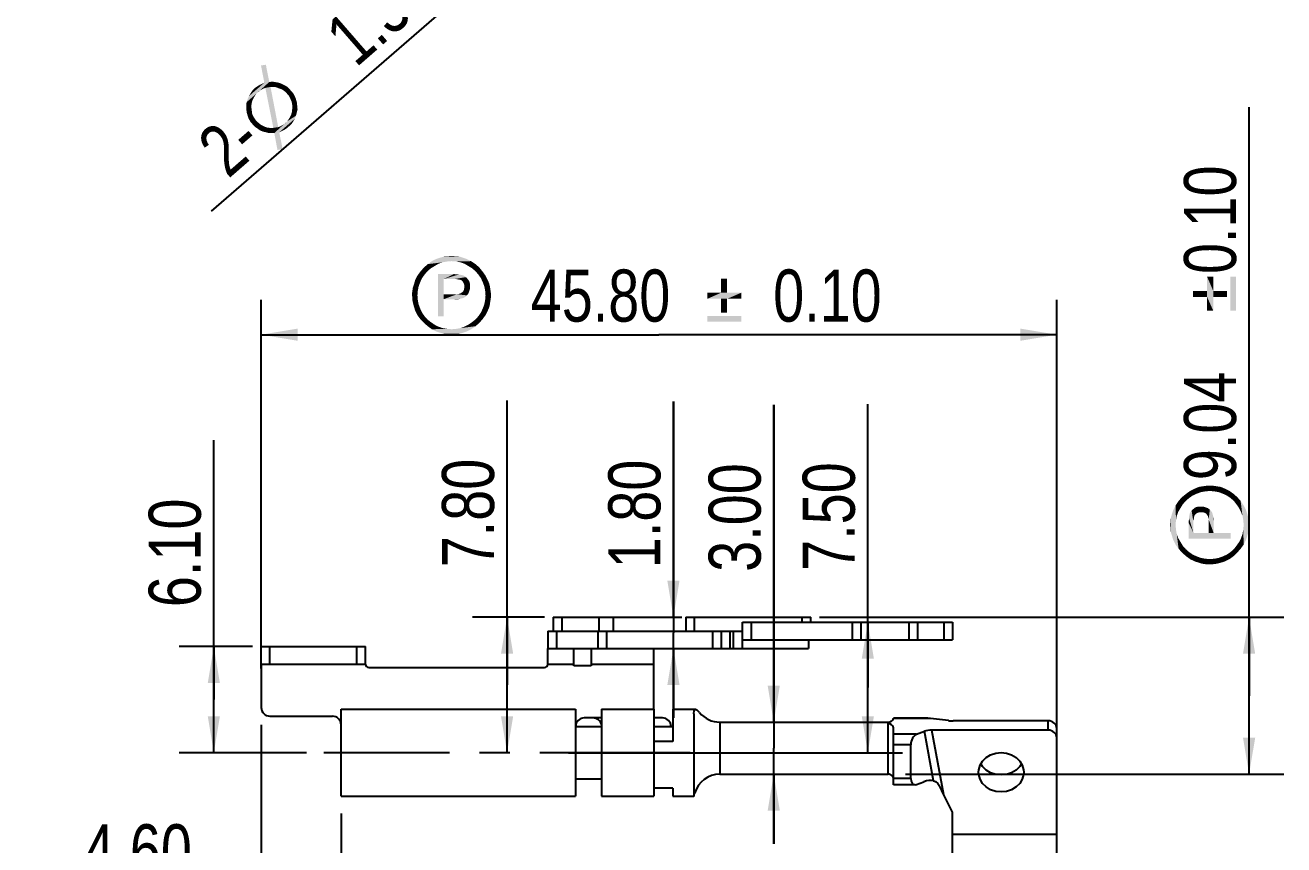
# Model space of a CAD drawing. Header units: millimetres. Extents: x 0 to 420, y 0 to 297.
# Drawn here: x 167.9 to 240.4, y 154.7 to 201.9 of the extents above; entities that cross this region are included whole.
import ezdxf
from ezdxf.enums import TextEntityAlignment as Align

# ---------------------------------------------------------------- set-up
doc = ezdxf.new("R2010")
doc.units = ezdxf.units.MM
doc.header["$LTSCALE"] = 23.1
doc.linetypes.add('CENTER', pattern=[0.6, 0.375, -0.075, 0.075, -0.075])
doc.layers.get('0').update_dxf_attribs({"linetype": 'CONTINUOUS'})
doc.layers.add('02___PRT_ALL_AXES', color=7, linetype='CONTINUOUS')
doc.layers.add('ASSEM_MEM', color=7, linetype='CONTINUOUS')
doc.styles.get("Standard").update_dxf_attribs({"font": 'txt', "width": 0.8})
doc.dimstyles.new('DIMSTYLE_2', dxfattribs={"dimtxt": 3, "dimasz": 2.1, "dimexe": 2, "dimexo": 1, "dimgap": 0.75, "dimtad": 1, "dimzin": 0, "dimdsep": 46, "dimtxsty": 'STANDARD', "dimblk": '_FILLED', "dimblk1": '_FILLED', "dimblk2": '_FILLED', "dimcen": 0.09, "dimazin": 0, "dimtol": 1, "dimtp": 0.1, "dimtm": 0.1, "dimtfac": 1, "dimtofl": 0, "dimtmove": 0, "dimatfit": 3, "dimldrblk": '_FILLED', "dimfxl": 1, "dimtolj": 1, "dimtzin": 0, "dimarcsym": 0})
doc.dimstyles.new('DIMSTYLE_3', dxfattribs={"dimtxt": 3, "dimasz": 2.1, "dimexe": 2, "dimexo": 1, "dimgap": 0.75, "dimtad": 1, "dimzin": 0, "dimdsep": 46, "dimtxsty": 'STANDARD', "dimblk": '_FILLED', "dimblk1": '_FILLED', "dimblk2": '_FILLED', "dimcen": 0.09, "dimazin": 0, "dimtp": 0.01, "dimtm": 0.01, "dimtfac": 1, "dimtofl": 0, "dimtmove": 0, "dimatfit": 3, "dimldrblk": '_FILLED', "dimfxl": 1, "dimtolj": 1, "dimtzin": 0, "dimarcsym": 0})
doc.dimstyles.new('DIMSTYLE_4', dxfattribs={"dimtxt": 3, "dimasz": 2.1, "dimexe": 2, "dimexo": 1, "dimtad": 1, "dimzin": 0, "dimdsep": 46, "dimtxsty": 'STANDARD', "dimblk": '_FILLED', "dimblk1": '_FILLED', "dimblk2": '_FILLED', "dimcen": 0.09, "dimazin": 0, "dimtol": 1, "dimtp": 0.05, "dimtm": 0.05, "dimtfac": 1, "dimtmove": 0, "dimatfit": 2, "dimldrblk": '_FILLED', "dimfxl": 1, "dimtolj": 1, "dimtzin": 0, "dimarcsym": 0})

# ---------------------------------------------------------------- blocks, each defined once
blk = doc.blocks.new('_FILLED')
at = {"color": 0, "linetype": 'BYBLOCK'}
blk.add_solid([(0, 0), (-1, 0.167), (-1, -0.167)], dxfattribs=at)
blk = doc.blocks.new('*D7')
at = {"color": 7, "linetype": 'CONTINUOUS'}
for p, q in [((205.211, 167.83), (205.211, 180.244)), ((205.211, 180.244), (205.211, 166.93)), ((205.211, 162.03), (205.211, 166.93)), ((205.211, 166.03), (205.211, 162.03))]:
    blk.add_line(p, q, dxfattribs=at)
at = {"color": 7, "linetype": 'CONTINUOUS', "xscale": 2.1, "yscale": 2.1, "zscale": 2.1}
for p, rotation in [((205.211, 167.83), 270), ((205.211, 166.03), 90)]:
    blk.add_blockref('_FILLED', p, dxfattribs=dict(at, rotation=rotation))
at = {"color": 7, "linetype": 'CONTINUOUS', "insert": (201.461, 170.644), "char_height": 3, "width": 9.6, "attachment_point": 1, "rotation": 90, "line_spacing_factor": 0.9}
blk.add_mtext('1.80', dxfattribs=at)
blk = doc.blocks.new('*D8')
at = {"color": 7, "linetype": 'CONTINUOUS'}
for p, q in [((210.987, 161.789), (210.987, 180.036)), ((210.987, 180.036), (210.987, 160.289)), ((210.987, 154.789), (210.987, 160.289)), ((210.987, 158.789), (210.987, 154.789))]:
    blk.add_line(p, q, dxfattribs=at)
at = {"color": 7, "linetype": 'CONTINUOUS', "xscale": 2.1, "yscale": 2.1, "zscale": 2.1}
for p, rotation in [((210.987, 161.789), 270), ((210.987, 158.789), 90)]:
    blk.add_blockref('_FILLED', p, dxfattribs=dict(at, rotation=rotation))
at = {"color": 7, "linetype": 'CONTINUOUS', "insert": (207.237, 170.436), "char_height": 3, "width": 9.6, "attachment_point": 1, "rotation": 90, "line_spacing_factor": 0.9}
blk.add_mtext('3.00', dxfattribs=at)
blk = doc.blocks.new('*D9')
at = {"color": 7, "linetype": 'CONTINUOUS'}
for p, q in [((238.354, 163.309), (238.354, 197.173)), ((213.629, 167.83), (240.354, 167.83)), ((238.354, 167.83), (238.354, 163.309)), ((238.354, 158.789), (238.354, 163.309)), ((218.579, 158.789), (240.354, 158.789))]:
    blk.add_line(p, q, dxfattribs=at)
at = {"color": 7, "linetype": 'CONTINUOUS', "xscale": 2.1, "yscale": 2.1, "zscale": 2.1}
for p, rotation in [((238.354, 167.83), 90), ((238.354, 158.789), 270)]:
    blk.add_blockref('_FILLED', p, dxfattribs=dict(at, rotation=rotation))
at = {"color": 7, "linetype": 'CONTINUOUS', "width": 0.8}
for s, p in [('0.10', (237.604, 187.573)), ('9.04', (237.604, 175.709))]:
    blk.add_text(s, height=3, rotation=90, dxfattribs=at).set_placement(p)
blk = doc.blocks.new('*D16')
at = {"color": 7, "linetype": 'CONTINUOUS'}
for p, q in [((212.229, 220.415), (215.739, 223.465)), ((212.229, 220.415), (178.597, 191.183)), ((211.739, 219.988), (212.229, 220.415)), ((212.72, 220.841), (212.229, 220.415))]:
    blk.add_line(p, q, dxfattribs=at)
at = {"color": 7, "linetype": 'CONTINUOUS', "xscale": 2.1, "yscale": 2.1, "zscale": 2.1}
for p, rotation in [((212.72, 220.841), 220.9968116107), ((211.739, 219.988), 40.9968116107)]:
    blk.add_blockref('_FILLED', p, dxfattribs=dict(at, rotation=rotation))
at = {"color": 7, "linetype": 'CONTINUOUS', "width": 0.8}
for s, p in [('0.05', (200.599, 211.299)), ('1.30', (191.644, 203.517)), ('2-', (181.728, 194.898))]:
    blk.add_text(s, height=3, rotation=40.99575, dxfattribs=at).set_placement(p, align=Align.RIGHT)
blk = doc.blocks.new('*D23')
at = {"color": 7, "linetype": 'CONTINUOUS'}
for p, q in [((181.479, 164.88), (181.479, 186.082)), ((227.279, 143.954), (227.279, 186.082)), ((181.479, 184.082), (204.379, 184.082)), ((227.279, 184.082), (204.379, 184.082))]:
    blk.add_line(p, q, dxfattribs=at)
at = {"color": 7, "linetype": 'CONTINUOUS', "xscale": 2.1, "yscale": 2.1, "zscale": 2.1, "rotation": 180}
blk.add_blockref('_FILLED', (181.479, 184.082), dxfattribs=at)
at = {"color": 7, "linetype": 'CONTINUOUS', "xscale": 2.1, "yscale": 2.1, "zscale": 2.1}
blk.add_blockref('_FILLED', (227.279, 184.082), dxfattribs=at)
at = {"color": 7, "linetype": 'CONTINUOUS', "width": 0.8}
for s, p in [('45.80', (201.013, 184.832)), ('0.10', (214.077, 184.832))]:
    blk.add_text(s, height=3, dxfattribs=at).set_placement(p, align=Align.CENTER)
blk = doc.blocks.new('*D43')
at = {"color": 7, "linetype": 'CONTINUOUS'}
for p, q in [((181.479, 161.63), (181.479, 150.161)), ((186.079, 156.53), (186.079, 150.161)), ((181.479, 152.161), (167.889, 152.161)), ((167.889, 152.161), (183.779, 152.161)), ((190.079, 152.161), (183.779, 152.161)), ((186.079, 152.161), (190.079, 152.161))]:
    blk.add_line(p, q, dxfattribs=at)
at = {"color": 7, "linetype": 'CONTINUOUS', "xscale": 2.1, "yscale": 2.1, "zscale": 2.1}
blk.add_blockref('_FILLED', (181.479, 152.161), dxfattribs=at)
at = {"color": 7, "linetype": 'CONTINUOUS', "xscale": 2.1, "yscale": 2.1, "zscale": 2.1, "rotation": 180}
blk.add_blockref('_FILLED', (186.079, 152.161), dxfattribs=at)
at = {"color": 7, "linetype": 'CONTINUOUS', "insert": (177.489, 155.911), "char_height": 3, "width": 9.6, "attachment_point": 3, "line_spacing_factor": 0.9}
blk.add_mtext('4.60', dxfattribs=at)
blk = doc.blocks.new('*D45')
at = {"color": 7, "linetype": 'CONTINUOUS'}
for p, q in [((178.75, 163.08), (178.75, 178.006)), ((180.979, 166.13), (176.75, 166.13)), ((178.75, 166.13), (178.75, 163.08)), ((178.75, 160.03), (178.75, 163.08)), ((184.079, 160.03), (176.75, 160.03))]:
    blk.add_line(p, q, dxfattribs=at)
at = {"color": 7, "linetype": 'CONTINUOUS', "xscale": 2.1, "yscale": 2.1, "zscale": 2.1}
for p, rotation in [((178.75, 166.13), 90), ((178.75, 160.03), 270)]:
    blk.add_blockref('_FILLED', p, dxfattribs=dict(at, rotation=rotation))
at = {"color": 7, "linetype": 'CONTINUOUS', "insert": (175, 168.406), "char_height": 3, "width": 9.6, "attachment_point": 1, "rotation": 90, "line_spacing_factor": 0.9}
blk.add_mtext('6.10', dxfattribs=at)
blk = doc.blocks.new('*D46')
at = {"color": 7, "linetype": 'CONTINUOUS'}
for p, q in [((216.404, 163.78), (216.404, 180.093)), ((216.404, 167.53), (216.404, 163.78)), ((216.404, 160.03), (216.404, 163.78)), ((199.161, 160.03), (218.404, 160.03))]:
    blk.add_line(p, q, dxfattribs=at)
at = {"color": 7, "linetype": 'CONTINUOUS', "xscale": 2.1, "yscale": 2.1, "zscale": 2.1}
for p, rotation in [((216.404, 167.53), 90), ((216.404, 160.03), 270)]:
    blk.add_blockref('_FILLED', p, dxfattribs=dict(at, rotation=rotation))
at = {"color": 7, "linetype": 'CONTINUOUS', "insert": (212.654, 170.493), "char_height": 3, "width": 9.6, "attachment_point": 1, "rotation": 90, "line_spacing_factor": 0.9}
blk.add_mtext('7.50', dxfattribs=at)
blk = doc.blocks.new('*D47')
at = {"color": 7, "linetype": 'CONTINUOUS'}
for p, q in [((195.634, 163.93), (195.634, 180.297)), ((197.779, 167.83), (193.634, 167.83)), ((195.634, 167.83), (195.634, 163.93)), ((195.634, 160.03), (195.634, 163.93))]:
    blk.add_line(p, q, dxfattribs=at)
at = {"color": 7, "linetype": 'CONTINUOUS', "xscale": 2.1, "yscale": 2.1, "zscale": 2.1}
for p, rotation in [((195.634, 167.83), 90), ((195.634, 160.03), 270)]:
    blk.add_blockref('_FILLED', p, dxfattribs=dict(at, rotation=rotation))
at = {"color": 7, "linetype": 'CONTINUOUS', "insert": (191.884, 170.697), "char_height": 3, "width": 9.6, "attachment_point": 1, "rotation": 90, "line_spacing_factor": 0.9}
blk.add_mtext('7.80', dxfattribs=at)

msp = doc.modelspace()

# ---------------------------------------------------------------- linework, layer by layer
at = {"color": 7, "linetype": 'CONTINUOUS'}
for points in [[(181.748, 199.615), (181.66, 198.581), (181.465, 199.573)], [(181.66, 198.581), (181.748, 199.615), (181.942, 198.624)], [(181.942, 198.624), (180.634, 197.458), (180.693, 197.625)], [(181.196, 197.946), (180.634, 197.458), (181.942, 198.624)], [(181.942, 198.624), (180.693, 197.625), (181.66, 198.581)], [(181.66, 198.581), (180.693, 197.625), (180.767, 197.806)], [(180.767, 197.806), (181.515, 198.514), (181.66, 198.581)], [(181.312, 198.047), (181.196, 197.946), (181.942, 198.624)], [(181.411, 198.133), (181.312, 198.047), (181.942, 198.624)], [(181.508, 198.188), (181.411, 198.133), (181.942, 198.624)], [(181.605, 198.244), (181.508, 198.188), (181.942, 198.624)], [(181.717, 198.282), (181.605, 198.244), (181.942, 198.624)], [(181.717, 198.282), (181.942, 198.624), (182.13, 198.642)], [(181.717, 198.282), (182.13, 198.642), (182.015, 198.339)], [(182.13, 198.642), (182.299, 198.614), (182.015, 198.339)], [(182.139, 198.331), (182.015, 198.339), (182.299, 198.614)], [(182.139, 198.331), (182.299, 198.614), (182.467, 198.587)], [(182.467, 198.587), (182.279, 198.336), (182.139, 198.331)], [(182.279, 198.336), (182.467, 198.587), (182.634, 198.529)], [(181.196, 197.946), (181.109, 197.813), (180.621, 197.273)], [(181.196, 197.946), (180.621, 197.273), (180.634, 197.458)], [(181.515, 198.514), (180.767, 197.806), (180.873, 197.985)], [(180.873, 197.985), (181.371, 198.446), (181.515, 198.514)], [(181.241, 198.362), (181.371, 198.446), (180.873, 197.985)], [(181.241, 198.362), (180.873, 197.985), (180.976, 198.132)], [(180.976, 198.132), (181.111, 198.278), (181.241, 198.362)], [(182.015, 198.339), (182.177, 195.984), (181.717, 198.282)], [(182.177, 195.984), (182.015, 198.339), (182.459, 196.026)], [(182.634, 198.529), (182.4, 198.297), (182.279, 198.336)], [(182.536, 198.241), (182.4, 198.297), (182.634, 198.529)], [(182.536, 198.241), (182.634, 198.529), (182.784, 198.456)], [(182.784, 198.456), (182.658, 198.201), (182.536, 198.241)], [(182.658, 198.201), (182.784, 198.456), (182.949, 198.367)], [(182.949, 198.367), (182.777, 198.131), (182.658, 198.201)], [(182.777, 198.131), (182.949, 198.367), (183.08, 198.249)], [(183.08, 198.249), (182.894, 198.029), (182.777, 198.131)], [(182.98, 197.93), (182.894, 198.029), (183.08, 198.249)], [(182.98, 197.93), (183.08, 198.249), (183.195, 198.117)], [(183.195, 198.117), (183.081, 197.814), (182.98, 197.93)], [(183.081, 197.814), (183.195, 198.117), (183.324, 197.968)], [(183.324, 197.968), (183.148, 197.67), (183.081, 197.814)], [(183.148, 197.67), (183.324, 197.968), (183.421, 197.791)], [(181.109, 197.813), (181.039, 197.694), (180.621, 197.273)], [(180.621, 197.273), (181.039, 197.694), (180.966, 197.543)], [(180.966, 197.543), (180.623, 197.071), (180.621, 197.273)], [(180.966, 197.543), (180.925, 197.391), (180.623, 197.071)], [(180.623, 197.071), (180.925, 197.391), (180.914, 197.237)], [(180.914, 197.237), (180.641, 196.883), (180.623, 197.071)], [(180.641, 196.883), (180.914, 197.237), (180.92, 197.097)], [(183.421, 197.791), (183.216, 197.526), (183.148, 197.67)], [(183.209, 196.765), (183.251, 196.918), (183.553, 197.238)], [(183.209, 196.765), (183.553, 197.238), (183.571, 197.051)], [(183.216, 197.526), (183.421, 197.791), (183.486, 197.615)], [(183.486, 197.615), (183.252, 197.383), (183.216, 197.526)], [(183.553, 197.238), (183.251, 196.918), (183.262, 197.072)], [(183.272, 197.227), (183.252, 197.383), (183.486, 197.615)], [(183.535, 197.426), (183.262, 197.072), (183.272, 197.227)], [(183.262, 197.072), (183.535, 197.426), (183.553, 197.238)], [(183.272, 197.227), (183.486, 197.615), (183.535, 197.426)], [(180.92, 197.097), (180.69, 196.694), (180.641, 196.883)], [(180.92, 197.097), (180.94, 196.94), (180.69, 196.694)], [(180.69, 196.694), (180.94, 196.94), (180.96, 196.783)], [(180.96, 196.783), (180.755, 196.518), (180.69, 196.694)], [(180.755, 196.518), (180.96, 196.783), (181.027, 196.639)], [(181.027, 196.639), (180.851, 196.341), (180.755, 196.518)], [(180.851, 196.341), (181.027, 196.639), (181.111, 196.509)], [(181.111, 196.509), (180.98, 196.192), (180.851, 196.341)], [(180.98, 196.192), (181.111, 196.509), (181.195, 196.379)], [(183.483, 196.684), (182.233, 195.685), (182.979, 196.362)], [(182.233, 195.685), (183.483, 196.684), (182.516, 195.727)], [(182.516, 195.727), (183.483, 196.684), (183.408, 196.503)], [(183.408, 196.503), (182.66, 195.795), (182.516, 195.727)], [(182.66, 195.795), (183.408, 196.503), (183.319, 196.339)], [(183.527, 196.867), (182.979, 196.362), (183.066, 196.496)], [(182.979, 196.362), (183.527, 196.867), (183.483, 196.684)], [(183.066, 196.496), (183.153, 196.63), (183.571, 197.051)], [(183.066, 196.496), (183.571, 197.051), (183.527, 196.867)], [(183.571, 197.051), (183.153, 196.63), (183.209, 196.765)], [(181.195, 196.379), (181.095, 196.06), (180.98, 196.192)], [(181.195, 196.379), (181.298, 196.294), (181.095, 196.06)], [(181.095, 196.06), (181.298, 196.294), (181.415, 196.193)], [(181.415, 196.193), (181.243, 195.956), (181.095, 196.06)], [(181.243, 195.956), (181.415, 196.193), (181.534, 196.122)], [(181.534, 196.122), (181.391, 195.853), (181.243, 195.956)], [(181.391, 195.853), (181.534, 196.122), (181.639, 196.068)], [(181.639, 196.068), (181.541, 195.78), (181.391, 195.853)], [(181.639, 196.068), (181.775, 196.012), (181.541, 195.78)], [(181.541, 195.78), (181.775, 196.012), (181.913, 195.987)], [(181.913, 195.987), (181.725, 195.736), (181.541, 195.78)], [(181.725, 195.736), (181.913, 195.987), (182.036, 195.978)], [(182.036, 195.978), (181.877, 195.695), (181.725, 195.736)], [(182.036, 195.978), (182.177, 195.984), (181.877, 195.695)], [(182.062, 195.682), (181.877, 195.695), (182.177, 195.984)], [(182.459, 196.026), (182.062, 195.682), (182.177, 195.984)], [(182.459, 196.026), (182.233, 195.685), (182.062, 195.682)], [(182.863, 196.262), (182.979, 196.362), (182.233, 195.685)], [(182.781, 196.19), (182.863, 196.262), (182.233, 195.685)], [(182.667, 196.12), (182.781, 196.19), (182.233, 195.685)], [(182.57, 196.065), (182.667, 196.12), (182.233, 195.685)], [(182.459, 196.026), (182.57, 196.065), (182.233, 195.685)], [(182.516, 195.727), (182.413, 194.71), (182.233, 195.685)], [(182.413, 194.71), (182.516, 195.727), (182.712, 194.767)], [(183.319, 196.339), (182.804, 195.862), (182.66, 195.795)], [(182.934, 195.947), (182.804, 195.862), (183.319, 196.339)], [(183.05, 196.047), (182.934, 195.947), (183.319, 196.339)], [(183.05, 196.047), (183.319, 196.339), (183.199, 196.176)], [(193.298, 188.445), (191.436, 188.38), (191.568, 188.445)], [(191.436, 188.38), (193.298, 188.445), (193.429, 188.38)], [(193.166, 188.489), (191.568, 188.445), (191.699, 188.489)], [(191.568, 188.445), (193.166, 188.489), (193.298, 188.445)], [(193.035, 188.533), (191.699, 188.489), (191.852, 188.533)], [(191.699, 188.489), (193.035, 188.533), (193.166, 188.489)], [(192.882, 188.577), (191.852, 188.533), (191.984, 188.577)], [(191.852, 188.533), (192.882, 188.577), (193.035, 188.533)], [(192.597, 188.599), (192.728, 188.599), (191.984, 188.577)], [(192.29, 188.599), (192.597, 188.599), (191.984, 188.577)], [(192.29, 188.599), (191.984, 188.577), (192.137, 188.599)], [(191.984, 188.577), (192.728, 188.599), (192.882, 188.577)], [(192.29, 188.599), (192.444, 188.62), (192.597, 188.599)], [(191.042, 187.723), (190.889, 187.547), (190.473, 187.482)], [(191.042, 187.723), (190.473, 187.482), (190.648, 187.723)], [(191.239, 187.898), (190.648, 187.723), (190.845, 187.942)], [(190.648, 187.723), (191.239, 187.898), (191.042, 187.723)], [(191.458, 188.029), (190.845, 187.942), (191.064, 188.139)], [(190.845, 187.942), (191.458, 188.029), (191.239, 187.898)], [(192.181, 188.292), (191.064, 188.139), (191.305, 188.314)], [(192.181, 188.292), (191.918, 188.248), (191.064, 188.139)], [(191.918, 188.248), (191.677, 188.161), (191.064, 188.139)], [(191.064, 188.139), (191.677, 188.161), (191.458, 188.029)], [(193.429, 188.38), (191.305, 188.314), (191.436, 188.38)], [(192.444, 188.314), (191.305, 188.314), (193.429, 188.38)], [(191.305, 188.314), (192.444, 188.314), (192.181, 188.292)], [(192.444, 188.314), (193.429, 188.38), (193.56, 188.314)], [(193.56, 188.314), (192.706, 188.292), (192.444, 188.314)], [(192.947, 188.248), (192.706, 188.292), (193.56, 188.314)], [(193.188, 188.161), (192.947, 188.248), (193.56, 188.314)], [(193.188, 188.161), (193.56, 188.314), (193.823, 188.139)], [(193.823, 188.139), (193.407, 188.029), (193.188, 188.161)], [(193.407, 188.029), (193.823, 188.139), (194.042, 187.942)], [(194.042, 187.942), (193.626, 187.898), (193.407, 188.029)], [(193.823, 187.723), (193.626, 187.898), (194.042, 187.942)], [(193.823, 187.723), (194.042, 187.942), (194.217, 187.723)], [(194.217, 187.723), (193.976, 187.547), (193.823, 187.723)], [(193.976, 187.547), (194.217, 187.723), (194.393, 187.482)], [(190.254, 186.934), (190.298, 187.066), (190.626, 187.088)], [(190.254, 186.934), (190.626, 187.088), (190.539, 186.847)], [(190.626, 187.088), (190.298, 187.066), (190.341, 187.219)], [(190.736, 187.328), (190.341, 187.219), (190.407, 187.35)], [(190.341, 187.219), (190.736, 187.328), (190.626, 187.088)], [(190.407, 187.35), (190.473, 187.482), (190.889, 187.547)], [(190.407, 187.35), (190.889, 187.547), (190.736, 187.328)], [(191.655, 187.569), (192.575, 187.569), (191.984, 187.285)], [(191.984, 187.285), (191.655, 185.139), (191.655, 187.569)], [(191.984, 187.285), (191.984, 186.409), (191.655, 185.139)], [(192.575, 187.569), (192.728, 187.547), (191.984, 187.285)], [(192.86, 187.547), (192.969, 187.526), (191.984, 187.285)], [(192.728, 187.547), (192.86, 187.547), (191.984, 187.285)], [(192.969, 187.526), (193.079, 187.504), (191.984, 187.285)], [(193.079, 187.504), (193.166, 187.46), (191.984, 187.285)], [(193.166, 187.46), (193.276, 187.394), (191.984, 187.285)], [(192.597, 187.285), (191.984, 187.285), (193.276, 187.394)], [(192.706, 187.285), (192.597, 187.285), (193.276, 187.394)], [(192.706, 187.285), (193.276, 187.394), (193.363, 187.285)], [(193.363, 187.285), (192.794, 187.263), (192.706, 187.285)], [(192.925, 187.241), (192.794, 187.263), (193.363, 187.285)], [(192.991, 187.219), (192.925, 187.241), (193.363, 187.285)], [(193.035, 187.175), (192.991, 187.219), (193.363, 187.285)], [(193.035, 187.175), (193.363, 187.285), (193.451, 187.175)], [(193.451, 187.175), (193.101, 187.11), (193.035, 187.175)], [(193.144, 187.022), (193.101, 187.11), (193.451, 187.175)], [(193.144, 187.022), (193.451, 187.175), (193.495, 187.022)], [(193.495, 187.022), (193.166, 186.956), (193.144, 187.022)], [(193.166, 186.869), (193.166, 186.956), (193.495, 187.022)], [(193.166, 186.869), (193.495, 187.022), (193.495, 186.869)], [(194.393, 187.482), (194.13, 187.328), (193.976, 187.547)], [(194.393, 187.482), (194.458, 187.35), (194.13, 187.328)], [(194.13, 187.328), (194.458, 187.35), (194.524, 187.219)], [(194.524, 187.219), (194.239, 187.088), (194.13, 187.328)], [(194.239, 187.088), (194.524, 187.219), (194.59, 187.066)], [(194.59, 187.066), (194.327, 186.847), (194.239, 187.088)], [(194.59, 187.066), (194.633, 186.934), (194.327, 186.847)], [(208.305, 187.307), (207.955, 186.496), (207.955, 187.307)], [(207.955, 186.496), (208.305, 187.307), (208.305, 186.496)], [(235.939, 186.601), (235.939, 187.411), (236.29, 185.462)], [(236.29, 186.251), (236.29, 185.462), (235.939, 187.411)], [(236.29, 186.601), (236.29, 186.251), (235.939, 187.411)], [(236.29, 186.601), (235.939, 187.411), (236.29, 187.411)], [(237.275, 187.411), (237.604, 185.462), (237.275, 185.462)], [(237.604, 185.462), (237.275, 187.411), (237.604, 187.411)], [(190.495, 186.606), (190.166, 186.496), (190.188, 186.65)], [(190.166, 186.343), (190.166, 186.496), (190.495, 186.606)], [(190.166, 186.343), (190.495, 186.606), (190.473, 186.343)], [(190.473, 186.343), (190.188, 186.037), (190.166, 186.343)], [(190.188, 186.65), (190.21, 186.803), (190.539, 186.847)], [(190.188, 186.65), (190.539, 186.847), (190.495, 186.606)], [(190.473, 186.343), (190.495, 186.08), (190.188, 186.037)], [(190.539, 186.847), (190.21, 186.803), (190.254, 186.934)], [(191.984, 186.409), (191.984, 186.124), (191.655, 185.139)], [(192.75, 186.409), (193.32, 186.343), (191.984, 186.124)], [(192.597, 186.409), (192.75, 186.409), (191.984, 186.124)], [(191.984, 186.409), (192.597, 186.409), (191.984, 186.124)], [(193.32, 186.343), (193.254, 186.277), (191.984, 186.124)], [(193.254, 186.277), (193.188, 186.234), (191.984, 186.124)], [(192.75, 186.409), (192.86, 186.431), (193.407, 186.453)], [(192.75, 186.409), (193.407, 186.453), (193.32, 186.343)], [(193.407, 186.453), (192.86, 186.431), (192.947, 186.453)], [(192.947, 186.453), (193.035, 186.518), (193.451, 186.584)], [(192.947, 186.453), (193.451, 186.584), (193.407, 186.453)], [(193.035, 186.518), (193.101, 186.562), (193.451, 186.584)], [(193.451, 186.584), (193.101, 186.562), (193.144, 186.65)], [(193.495, 186.715), (193.144, 186.65), (193.166, 186.759)], [(193.144, 186.65), (193.495, 186.715), (193.451, 186.584)], [(193.495, 186.869), (193.166, 186.759), (193.166, 186.869)], [(193.166, 186.759), (193.495, 186.869), (193.495, 186.715)], [(194.327, 186.847), (194.633, 186.934), (194.655, 186.803)], [(194.655, 186.803), (194.371, 186.606), (194.327, 186.847)], [(194.655, 186.803), (194.677, 186.65), (194.371, 186.606)], [(194.371, 186.606), (194.677, 186.65), (194.699, 186.496)], [(194.699, 186.496), (194.393, 186.343), (194.371, 186.606)], [(194.699, 186.343), (194.699, 186.19), (194.371, 186.08)], [(194.699, 186.343), (194.371, 186.08), (194.393, 186.343)], [(194.393, 186.343), (194.699, 186.496), (194.699, 186.343)], [(208.305, 186.496), (209.116, 186.496), (207.167, 186.146)], [(207.955, 186.496), (208.305, 186.496), (207.167, 186.146)], [(207.955, 186.496), (207.167, 186.146), (207.167, 186.496)], [(207.955, 186.146), (207.167, 186.146), (209.116, 186.496)], [(208.305, 186.146), (207.955, 186.146), (209.116, 186.496)], [(208.305, 186.146), (209.116, 186.496), (209.116, 186.146)], [(235.129, 186.601), (235.939, 186.251), (235.129, 186.251)], [(235.939, 186.251), (235.129, 186.601), (235.939, 186.601)], [(235.939, 186.251), (235.939, 186.601), (236.29, 185.462)], [(235.939, 186.251), (236.29, 185.462), (235.939, 185.462)], [(236.29, 186.601), (237.078, 186.251), (236.29, 186.251)], [(237.078, 186.251), (236.29, 186.601), (237.078, 186.601)], [(190.188, 186.037), (190.495, 186.08), (190.539, 185.839)], [(190.539, 185.839), (190.254, 185.752), (190.188, 186.037)], [(190.254, 185.752), (190.539, 185.839), (190.626, 185.599)], [(190.626, 185.599), (190.341, 185.467), (190.254, 185.752)], [(190.341, 185.467), (190.626, 185.599), (190.736, 185.358)], [(191.655, 185.139), (191.984, 186.124), (191.984, 185.139)], [(193.188, 186.234), (193.101, 186.19), (191.984, 186.124)], [(193.101, 186.19), (193.013, 186.168), (191.984, 186.124)], [(193.013, 186.168), (192.925, 186.146), (191.984, 186.124)], [(192.597, 186.124), (191.984, 186.124), (192.925, 186.146)], [(192.728, 186.124), (192.597, 186.124), (192.925, 186.146)], [(192.728, 186.124), (192.925, 186.146), (192.838, 186.124)], [(194.524, 185.467), (194.13, 185.358), (194.239, 185.599)], [(194.633, 185.752), (194.239, 185.599), (194.327, 185.839)], [(194.633, 185.752), (194.59, 185.62), (194.239, 185.599)], [(194.239, 185.599), (194.59, 185.62), (194.524, 185.467)], [(194.677, 186.037), (194.327, 185.839), (194.371, 186.08)], [(194.677, 186.037), (194.655, 185.905), (194.327, 185.839)], [(194.327, 185.839), (194.655, 185.905), (194.633, 185.752)], [(194.371, 186.08), (194.699, 186.19), (194.677, 186.037)], [(208.305, 186.146), (207.955, 185.358), (207.955, 186.146)], [(207.955, 185.358), (208.305, 186.146), (208.305, 185.358)], [(190.736, 185.358), (190.473, 185.204), (190.341, 185.467)], [(190.473, 185.204), (190.736, 185.358), (190.889, 185.139)], [(190.889, 185.139), (190.648, 184.964), (190.473, 185.204)], [(190.648, 184.964), (190.889, 185.139), (191.042, 184.964)], [(191.042, 184.964), (190.845, 184.766), (190.648, 184.964)], [(191.042, 184.964), (191.239, 184.81), (190.845, 184.766)], [(190.845, 184.766), (191.239, 184.81), (191.458, 184.657)], [(194.042, 184.766), (193.407, 184.657), (193.626, 184.81)], [(194.217, 184.964), (193.626, 184.81), (193.823, 184.964)], [(193.626, 184.81), (194.217, 184.964), (194.042, 184.766)], [(193.823, 184.964), (193.976, 185.139), (194.393, 185.204)], [(193.823, 184.964), (194.393, 185.204), (194.217, 184.964)], [(194.458, 185.336), (193.976, 185.139), (194.13, 185.358)], [(194.458, 185.336), (194.393, 185.204), (193.976, 185.139)], [(194.13, 185.358), (194.524, 185.467), (194.458, 185.336)], [(209.116, 185.161), (207.167, 184.832), (207.167, 185.161)], [(207.167, 184.832), (209.116, 185.161), (209.116, 184.832)], [(191.458, 184.657), (191.064, 184.569), (190.845, 184.766)], [(191.064, 184.569), (191.458, 184.657), (191.677, 184.547)], [(191.677, 184.547), (191.305, 184.394), (191.064, 184.569)], [(191.677, 184.547), (191.918, 184.46), (191.305, 184.394)], [(191.918, 184.46), (192.181, 184.416), (191.305, 184.394)], [(191.305, 184.394), (192.181, 184.416), (192.444, 184.394)], [(192.444, 184.394), (191.436, 184.328), (191.305, 184.394)], [(192.444, 184.394), (193.56, 184.394), (191.436, 184.328)], [(191.436, 184.328), (193.56, 184.394), (193.429, 184.328)], [(193.429, 184.328), (191.568, 184.263), (191.436, 184.328)], [(191.568, 184.263), (193.429, 184.328), (193.298, 184.263)], [(193.298, 184.263), (191.699, 184.219), (191.568, 184.263)], [(191.699, 184.219), (193.298, 184.263), (193.166, 184.219)], [(193.166, 184.219), (191.852, 184.175), (191.699, 184.219)], [(191.852, 184.175), (193.166, 184.219), (193.035, 184.175)], [(193.035, 184.175), (191.984, 184.131), (191.852, 184.175)], [(191.984, 184.131), (193.035, 184.175), (192.882, 184.131)], [(192.882, 184.131), (192.137, 184.11), (191.984, 184.131)], [(192.29, 184.11), (192.137, 184.11), (192.882, 184.131)], [(192.597, 184.11), (192.29, 184.11), (192.882, 184.131)], [(192.597, 184.11), (192.444, 184.088), (192.29, 184.11)], [(193.56, 184.394), (192.444, 184.394), (192.706, 184.416)], [(192.597, 184.11), (192.882, 184.131), (192.728, 184.11)], [(192.706, 184.416), (192.947, 184.46), (193.823, 184.569)], [(192.706, 184.416), (193.823, 184.569), (193.56, 184.394)], [(192.947, 184.46), (193.188, 184.547), (193.823, 184.569)], [(193.823, 184.569), (193.188, 184.547), (193.407, 184.657)], [(193.407, 184.657), (194.042, 184.766), (193.823, 184.569)], [(235.633, 175.351), (235.786, 175.373), (235.83, 175.066)], [(235.83, 175.066), (235.786, 175.373), (235.939, 175.395)], [(235.939, 175.395), (236.093, 175.088), (235.83, 175.066)], [(236.093, 175.088), (235.939, 175.395), (236.093, 175.395)], [(236.093, 175.395), (236.246, 175.395), (236.356, 175.066)], [(236.093, 175.395), (236.356, 175.066), (236.093, 175.088)], [(236.356, 175.066), (236.246, 175.395), (236.399, 175.373)], [(236.399, 175.373), (236.596, 175.022), (236.356, 175.066)], [(236.399, 175.373), (236.531, 175.351), (236.596, 175.022)], [(234.407, 174.103), (234.297, 174.519), (234.494, 174.738)], [(234.494, 174.738), (234.538, 174.322), (234.407, 174.103)], [(234.713, 174.519), (234.494, 174.738), (234.713, 174.913)], [(234.713, 174.519), (234.538, 174.322), (234.494, 174.738)], [(234.888, 174.672), (234.713, 174.913), (234.954, 175.088)], [(234.713, 174.913), (234.888, 174.672), (234.713, 174.519)], [(234.954, 175.088), (235.107, 174.825), (234.888, 174.672)], [(234.954, 175.088), (235.085, 175.154), (235.107, 174.825)], [(235.107, 174.825), (235.085, 175.154), (235.217, 175.219)], [(235.217, 175.219), (235.348, 174.935), (235.107, 174.825)], [(235.348, 174.935), (235.217, 175.219), (235.37, 175.285)], [(235.37, 175.285), (235.589, 175.022), (235.348, 174.935)], [(235.37, 175.285), (235.502, 175.329), (235.589, 175.022)], [(235.589, 175.022), (235.502, 175.329), (235.633, 175.351)], [(235.633, 175.351), (235.83, 175.066), (235.589, 175.022)], [(236.596, 175.022), (236.531, 175.351), (236.684, 175.329)], [(236.684, 175.329), (236.837, 174.935), (236.596, 175.022)], [(236.684, 175.329), (236.815, 175.285), (236.837, 174.935)], [(236.837, 174.935), (236.815, 175.285), (236.969, 175.219)], [(236.969, 175.219), (237.078, 174.825), (236.837, 174.935)], [(237.078, 174.825), (236.969, 175.219), (237.1, 175.154)], [(237.1, 175.154), (237.297, 174.672), (237.078, 174.825)], [(237.1, 175.154), (237.231, 175.088), (237.297, 174.672)], [(237.472, 174.519), (237.297, 174.672), (237.231, 175.088)], [(237.472, 174.519), (237.231, 175.088), (237.472, 174.913)], [(237.472, 174.913), (237.626, 174.322), (237.472, 174.519)], [(237.626, 174.322), (237.472, 174.913), (237.669, 174.738)], [(237.669, 174.738), (237.779, 174.103), (237.626, 174.322)], [(237.779, 174.103), (237.669, 174.738), (237.866, 174.519)], [(233.991, 172.263), (233.947, 173.862), (233.991, 173.993)], [(234.056, 172.132), (233.991, 173.993), (234.056, 174.125)], [(233.991, 173.993), (234.056, 172.132), (233.991, 172.263)], [(234.122, 173.139), (234.056, 174.125), (234.122, 174.256)], [(234.056, 174.125), (234.122, 172.001), (234.056, 172.132)], [(234.122, 173.139), (234.122, 172.001), (234.056, 174.125)], [(234.275, 173.884), (234.122, 174.256), (234.297, 174.519)], [(234.122, 174.256), (234.144, 173.402), (234.122, 173.139)], [(234.188, 173.643), (234.144, 173.402), (234.122, 174.256)], [(234.275, 173.884), (234.188, 173.643), (234.122, 174.256)], [(234.297, 174.519), (234.407, 174.103), (234.275, 173.884)], [(234.976, 173.862), (235.042, 173.971), (235.151, 172.679)], [(235.151, 173.402), (235.042, 173.971), (235.151, 174.059)], [(235.151, 173.292), (235.151, 172.679), (235.042, 173.971)], [(235.151, 173.402), (235.151, 173.292), (235.042, 173.971)], [(235.261, 173.73), (235.151, 174.059), (235.261, 174.146)], [(235.151, 174.059), (235.173, 173.49), (235.151, 173.402)], [(235.195, 173.621), (235.173, 173.49), (235.151, 174.059)], [(235.217, 173.687), (235.195, 173.621), (235.151, 174.059)], [(235.261, 173.73), (235.217, 173.687), (235.151, 174.059)], [(235.414, 173.84), (235.261, 174.146), (235.414, 174.19)], [(235.261, 174.146), (235.326, 173.796), (235.261, 173.73)], [(235.414, 173.84), (235.326, 173.796), (235.261, 174.146)], [(235.414, 174.19), (235.48, 173.862), (235.414, 173.84)], [(235.567, 173.862), (235.48, 173.862), (235.414, 174.19)], [(235.567, 173.862), (235.414, 174.19), (235.567, 174.19)], [(235.567, 174.19), (235.677, 173.862), (235.567, 173.862)], [(235.677, 173.862), (235.567, 174.19), (235.72, 174.19)], [(235.72, 174.19), (235.786, 173.84), (235.677, 173.862)], [(235.786, 173.84), (235.72, 174.19), (235.852, 174.146)], [(235.852, 174.146), (235.874, 173.796), (235.786, 173.84)], [(235.918, 173.73), (235.874, 173.796), (235.852, 174.146)], [(235.983, 173.643), (235.918, 173.73), (235.852, 174.146)], [(235.983, 173.643), (235.852, 174.146), (235.983, 174.103)], [(235.983, 174.103), (236.005, 173.555), (235.983, 173.643)], [(236.027, 173.446), (236.005, 173.555), (235.983, 174.103)], [(236.027, 173.446), (235.983, 174.103), (236.093, 174.015)], [(236.027, 173.446), (236.093, 174.015), (236.312, 172.679)], [(236.093, 174.015), (236.158, 173.949), (236.312, 172.679)], [(236.158, 173.949), (236.202, 173.884), (236.312, 172.679)], [(237.866, 174.519), (237.888, 173.884), (237.779, 174.103)], [(237.976, 173.643), (237.888, 173.884), (237.866, 174.519)], [(238.02, 173.402), (237.976, 173.643), (237.866, 174.519)], [(238.02, 173.402), (237.866, 174.519), (238.042, 174.256)], [(238.042, 174.256), (238.042, 173.139), (238.02, 173.402)], [(238.042, 173.139), (238.042, 174.256), (238.107, 172.132)], [(238.107, 172.132), (238.042, 174.256), (238.107, 174.125)], [(238.107, 174.125), (238.173, 172.263), (238.107, 172.132)], [(238.173, 172.263), (238.107, 174.125), (238.173, 173.993)], [(238.173, 173.993), (238.217, 172.395), (238.173, 172.263)], [(238.217, 172.395), (238.173, 173.993), (238.217, 173.862)], [(233.837, 172.986), (233.815, 173.139), (233.837, 173.292)], [(233.859, 172.679), (233.837, 173.424), (233.859, 173.577)], [(233.837, 173.292), (233.837, 173.424), (233.859, 172.679)], [(233.837, 172.986), (233.837, 173.292), (233.859, 172.679)], [(233.903, 172.548), (233.859, 173.577), (233.903, 173.73)], [(233.859, 173.577), (233.903, 172.548), (233.859, 172.679)], [(233.947, 172.395), (233.903, 173.73), (233.947, 173.862)], [(233.903, 173.73), (233.947, 172.395), (233.903, 172.548)], [(233.947, 173.862), (233.991, 172.263), (233.947, 172.395)], [(234.866, 173.271), (234.888, 173.424), (235.151, 172.679)], [(234.866, 172.351), (234.866, 173.271), (235.151, 172.679)], [(234.888, 173.555), (234.91, 173.665), (235.151, 172.679)], [(234.888, 173.424), (234.888, 173.555), (235.151, 172.679)], [(234.91, 173.665), (234.932, 173.774), (235.151, 172.679)], [(234.932, 173.774), (234.976, 173.862), (235.151, 172.679)], [(236.027, 173.292), (236.027, 173.446), (236.312, 172.679)], [(236.027, 172.679), (236.027, 173.292), (236.312, 172.679)], [(236.202, 173.884), (236.246, 173.796), (236.312, 172.679)], [(236.246, 173.796), (236.268, 173.709), (236.312, 172.679)], [(236.268, 173.709), (236.29, 173.621), (236.312, 172.679)], [(236.312, 173.292), (236.312, 172.679), (236.29, 173.621)], [(236.312, 173.424), (236.312, 173.292), (236.29, 173.621)], [(236.312, 173.424), (236.29, 173.621), (236.312, 173.533)], [(238.217, 173.862), (238.261, 172.548), (238.217, 172.395)], [(238.261, 172.548), (238.217, 173.862), (238.261, 173.73)], [(238.261, 173.73), (238.304, 172.679), (238.261, 172.548)], [(238.304, 172.679), (238.261, 173.73), (238.304, 173.577)], [(238.304, 173.577), (238.326, 172.833), (238.304, 172.679)], [(238.326, 172.986), (238.326, 172.833), (238.304, 173.577)], [(238.326, 173.292), (238.326, 172.986), (238.304, 173.577)], [(238.326, 173.292), (238.304, 173.577), (238.326, 173.424)], [(238.326, 173.292), (238.348, 173.139), (238.326, 172.986)], [(233.837, 172.986), (233.859, 172.679), (233.837, 172.833)], [(234.122, 172.001), (234.122, 173.139), (234.144, 172.876)], [(234.144, 172.876), (234.297, 171.76), (234.122, 172.001)], [(234.144, 172.876), (234.188, 172.614), (234.297, 171.76)], [(234.188, 172.614), (234.275, 172.373), (234.297, 171.76)], [(235.151, 172.679), (237.297, 172.351), (234.866, 172.351)], [(235.151, 172.679), (236.027, 172.679), (237.297, 172.351)], [(236.027, 172.679), (236.312, 172.679), (237.297, 172.351)], [(237.297, 172.351), (236.312, 172.679), (237.297, 172.679)], [(237.888, 172.373), (237.976, 172.614), (238.042, 172.001)], [(237.976, 172.614), (238.02, 172.876), (238.042, 172.001)], [(238.042, 172.001), (238.02, 172.876), (238.042, 173.139)], [(238.042, 173.139), (238.107, 172.132), (238.042, 172.001)], [(234.297, 171.76), (234.275, 172.373), (234.407, 172.154)], [(234.407, 172.154), (234.494, 171.541), (234.297, 171.76)], [(234.494, 171.541), (234.407, 172.154), (234.538, 171.935)], [(234.538, 171.935), (234.713, 171.344), (234.494, 171.541)], [(234.713, 171.344), (234.538, 171.935), (234.713, 171.738)], [(237.472, 171.738), (237.626, 171.935), (237.669, 171.541)], [(237.669, 171.541), (237.626, 171.935), (237.779, 172.154)], [(237.779, 172.154), (237.866, 171.76), (237.669, 171.541)], [(237.866, 171.76), (237.779, 172.154), (237.888, 172.373)], [(237.888, 172.373), (238.042, 172.001), (237.866, 171.76)], [(234.713, 171.738), (234.888, 171.584), (234.954, 171.168)], [(234.713, 171.738), (234.954, 171.168), (234.713, 171.344)], [(235.085, 171.103), (234.954, 171.168), (234.888, 171.584)], [(235.085, 171.103), (234.888, 171.584), (235.107, 171.431)], [(235.107, 171.431), (235.217, 171.037), (235.085, 171.103)], [(235.217, 171.037), (235.107, 171.431), (235.348, 171.322)], [(235.348, 171.322), (235.37, 170.993), (235.217, 171.037)], [(235.502, 170.949), (235.37, 170.993), (235.348, 171.322)], [(235.502, 170.949), (235.348, 171.322), (235.589, 171.234)], [(235.589, 171.234), (235.633, 170.906), (235.502, 170.949)], [(235.786, 170.884), (235.633, 170.906), (235.589, 171.234)], [(235.786, 170.884), (235.589, 171.234), (235.83, 171.19)], [(235.83, 171.19), (235.939, 170.862), (235.786, 170.884)], [(236.093, 170.862), (235.939, 170.862), (235.83, 171.19)], [(236.093, 170.862), (235.83, 171.19), (236.093, 171.168)], [(236.093, 171.168), (236.356, 171.19), (236.399, 170.884)], [(236.093, 171.168), (236.399, 170.884), (236.093, 170.862)], [(236.399, 170.884), (236.356, 171.19), (236.596, 171.234)], [(236.596, 171.234), (236.684, 170.949), (236.399, 170.884)], [(236.684, 170.949), (236.596, 171.234), (236.837, 171.322)], [(236.837, 171.322), (236.969, 171.037), (236.684, 170.949)], [(236.969, 171.037), (236.837, 171.322), (237.078, 171.431)], [(237.078, 171.431), (237.231, 171.168), (236.969, 171.037)], [(237.231, 171.168), (237.078, 171.431), (237.297, 171.584)], [(237.297, 171.584), (237.472, 171.344), (237.231, 171.168)], [(237.472, 171.344), (237.297, 171.584), (237.472, 171.738)], [(237.472, 171.738), (237.669, 171.541), (237.472, 171.344)]]:
    msp.add_solid(points, dxfattribs=at)
at = {"layer": '02___PRT_ALL_AXES', "color": 7, "linetype": 'CENTER'}
msp.add_line((206.179, 160.03), (185.079, 160.03), dxfattribs=at)
at = {"layer": 'ASSEM_MEM', "color": 7, "linetype": 'CONTINUOUS'}
for p, q in [((198.279, 167.83), (205.701, 167.83)), ((198.279, 167.83), (198.279, 167.03)), ((198.779, 167.83), (198.779, 167.03)), ((200.929, 167.03), (200.929, 167.83)), ((201.768, 167.03), (201.768, 167.83)), ((205.928, 167.83), (213.129, 167.83)), ((205.928, 167.83), (205.928, 167.03)), ((206.428, 167.03), (206.428, 167.83)), ((209.179, 167.53), (221.279, 167.53)), ((209.179, 166.03), (209.179, 167.53)), ((209.679, 167.53), (209.679, 166.53)), ((212.629, 167.53), (212.629, 167.83)), ((213.129, 167.53), (213.129, 167.83)), ((215.496, 167.53), (215.496, 166.53)), ((215.996, 167.53), (215.996, 166.53)), ((218.762, 167.53), (218.762, 166.53)), ((219.262, 167.53), (219.262, 166.53)), ((220.779, 167.53), (220.779, 166.53)), ((221.279, 167.53), (221.279, 166.53)), ((197.979, 167.03), (201.379, 167.03)), ((197.979, 167.03), (197.979, 166.03)), ((198.479, 167.03), (198.479, 166.03)), ((200.879, 166.03), (200.879, 167.03)), ((201.379, 167.03), (207.479, 167.03)), ((201.379, 166.03), (201.379, 167.03)), ((207.479, 167.03), (209.179, 167.03)), ((207.479, 166.03), (207.479, 167.03)), ((207.979, 166.03), (207.979, 167.03)), ((208.479, 166.03), (208.479, 167.03)), ((208.679, 166.03), (208.679, 167.03)), ((181.479, 166.13), (187.479, 166.13)), ((181.479, 165.13), (181.479, 166.13)), ((181.979, 165.13), (181.979, 166.13)), ((186.979, 165.13), (186.979, 166.13)), ((187.479, 165.13), (187.479, 166.13)), ((197.979, 166.03), (212.979, 166.03)), ((197.979, 165.13), (197.979, 166.03)), ((199.479, 165.03), (199.479, 166.03)), ((200.479, 166.03), (200.479, 165.03)), ((204.079, 162.53), (204.079, 166.03)), ((209.179, 166.53), (221.279, 166.53)), ((212.979, 166.53), (212.979, 166.03)), ((181.479, 165.13), (187.479, 165.13)), ((181.479, 165.13), (181.479, 162.63)), ((187.679, 164.93), (197.779, 164.93)), ((197.979, 165.13), (199.479, 165.13)), ((200.479, 165.03), (199.479, 165.03)), ((200.479, 165.13), (204.079, 165.13)), ((186.079, 162.53), (199.579, 162.53)), ((186.079, 157.53), (186.079, 162.53)), ((199.579, 162.53), (199.579, 157.53)), ((201.079, 162.53), (204.079, 162.53)), ((201.079, 162.53), (201.079, 157.53)), ((204.079, 162.53), (204.079, 157.53)), ((205.179, 162.53), (206.488, 162.53)), ((205.179, 162.53), (205.179, 160.677)), ((206.488, 162.53), (206.557, 162.502)), ((181.979, 162.13), (185.579, 162.13)), ((201.079, 162.03), (200.079, 162.03)), ((204.579, 162.03), (204.079, 162.03)), ((206.379, 162.065), (206.379, 157.541)), ((207.879, 161.789), (217.579, 161.789)), ((207.879, 161.789), (207.879, 158.789)), ((217.579, 158.789), (217.579, 161.789)), ((217.865, 161.949), (217.879, 161.995)), ((219.718, 162.013), (217.879, 162.013)), ((217.879, 161.995), (217.879, 162.013)), ((220.011, 161.996), (217.879, 161.996)), ((221.047, 161.878), (220.011, 161.996)), ((226.779, 161.863), (221.319, 161.863)), ((226.779, 161.329), (226.779, 161.863)), ((199.579, 161.53), (201.079, 161.53)), ((204.079, 161.53), (205.179, 161.53)), ((217.879, 158.176), (217.879, 161.48)), ((219.21, 161.091), (217.879, 161.091)), ((219.21, 161.091), (219.659, 161.267)), ((220.188, 158.412), (219.659, 161.267)), ((226.779, 161.329), (220.096, 161.329)), ((220.788, 157.596), (220.096, 161.329)), ((227.279, 140.684), (227.279, 161.412)), ((205.179, 160.677), (204.079, 160.677)), ((218.879, 160.478), (217.879, 160.478)), ((218.879, 158.546), (218.879, 160.478)), ((207.879, 158.789), (217.579, 158.789)), ((199.579, 158.53), (201.079, 158.53)), ((205.179, 157.982), (204.079, 157.982)), ((205.179, 157.982), (205.179, 157.53)), ((217.865, 158.628), (217.879, 158.582)), ((218.879, 158.546), (217.879, 158.546)), ((219.124, 158.176), (217.879, 158.176)), ((219.124, 158.176), (219.21, 158.193)), ((219.21, 158.193), (219.63, 158.357)), ((186.079, 157.53), (199.579, 157.53)), ((201.079, 157.53), (204.079, 157.53)), ((205.179, 157.53), (206.381, 157.53)), ((206.381, 157.53), (206.385, 157.534)), ((206.385, 157.534), (206.413, 157.62)), ((206.413, 157.62), (206.444, 157.724)), ((221.279, 156.601), (220.788, 157.596)), ((221.279, 145.224), (221.279, 156.601)), ((221.279, 155.341), (227.279, 155.341))]:
    msp.add_line(p, q, dxfattribs=at)
for points in [[(206.385, 162.266), (206.412, 162.448), (206.468, 162.526), (206.488, 162.53)], [(206.721, 162.336), (206.679, 162.385), (206.557, 162.502)], [(206.385, 162.266), (206.381, 162.173), (206.379, 162.065)], [(217.579, 161.738), (217.676, 161.794), (217.75, 161.842)], [(217.879, 161.48), (217.865, 161.526), (217.824, 161.575), (217.759, 161.627), (217.676, 161.681), (217.579, 161.738)], [(217.75, 161.842), (217.759, 161.849), (217.824, 161.9), (217.865, 161.949)], [(222.779, 158.906), (222.789, 159.042), (222.864, 159.308), (223.01, 159.55), (223.217, 159.755), (223.475, 159.911), (223.768, 160.008), (224.079, 160.041)], [(224.079, 160.041), (224.391, 160.008), (224.684, 159.911), (224.941, 159.755), (225.149, 159.55), (225.295, 159.308), (225.37, 159.042), (225.379, 158.906)], [(217.75, 158.736), (217.759, 158.729), (217.824, 158.677), (217.865, 158.628)], [(224.079, 157.771), (223.768, 157.804), (223.475, 157.901), (223.217, 158.056), (223.01, 158.261), (222.864, 158.503), (222.789, 158.769), (222.779, 158.906)], [(224.079, 158.746), (223.768, 158.779), (223.475, 158.876), (223.217, 159.032), (223.01, 159.236), (222.915, 159.393)], [(225.244, 159.393), (225.149, 159.236), (224.941, 159.032), (224.684, 158.876), (224.391, 158.779), (224.079, 158.746)], [(225.379, 158.906), (225.37, 158.769), (225.295, 158.503), (225.149, 158.261), (224.941, 158.056), (224.684, 157.901), (224.391, 157.804), (224.079, 157.771)], [(220.188, 158.412), (220.297, 158.363), (220.426, 158.256), (220.543, 158.086)], [(206.379, 157.541), (206.381, 157.53), (206.381, 157.53)]]:
    msp.add_lwpolyline(points, dxfattribs=at)
for centre, radius, start, end in [((187.679, 165.13), 0.2, 180, 270), ((197.779, 165.13), 0.2, 270, 360), ((181.979, 162.63), 0.5, 180, 270), ((207.879, 163.289), 1.5, 219.44272, 270), ((185.579, 161.63), 0.5, 0, 90), ((200.079, 161.53), 0.5, 90, 180), ((200.579, 161.53), 0.5, 11.45824, 90), ((204.579, 161.53), 0.5, 0, 90), ((217.579, 162.089), 0.3, 270, 304.55126), ((207.879, 157.289), 1.5, 90, 163.12921), ((217.579, 158.489), 0.3, 55.44874, 90)]:
    msp.add_arc(centre, radius, start, end, dxfattribs=at)
for centre, major_axis, ratio, start_param, end_param in [((220.011, 161.513), (1.129, -0.157), 0.420212, 1.629306, 1.891105), ((221.249, 161.996), (0.576, -0.017), 0.229807, -1.922468, -1.441919), ((226.779, 161.412), (0.5, 0), 0.900483, 0, 1.570796), ((219.21, 160.608), (0.138, 0.493), 0.608708, 0.430217, 2.001013), ((220.076, 161.195), (0.507, 0.006), 0.263074, 1.527414, 2.53467), ((226.779, 160.879), (0.5, 0), 0.900483, 0, 1.570796), ((219.21, 158.676), (0.138, 0.493), 0.608708, -4.282172, -2.973178), ((219.63, 157.391), (0.8, 0.893), 0.671846, 0.334608, 0.927158), ((220.756, 157.529), (-0.81, 1.645), 0.032211, -1.545872, -1.240827)]:
    msp.add_ellipse(centre, major_axis=major_axis, ratio=ratio, start_param=start_param, end_param=end_param, dxfattribs=at)

# ---------------------------------------------------------------- dimensions: what is measured, and where the dimension line sits
at = {"color": 7, "linetype": 'CONTINUOUS'}
dim = msp.add_diameter_dim_2p(p1=(211.739, 219.988), p2=(212.72, 220.841), text='2-{\\fSymbol_ASME;\\W1.0;⌀}<>', dimstyle='DIMSTYLE_4', override={"dimpost": '<>'}, dxfattribs=at)
dim.commit()
dim.dimension.update_dxf_attribs({"geometry": '*D16', "text_midpoint": (188.368, 202.656), "dimtype": 163})
dim = msp.add_linear_dim(base=(238.354, 158.789), p1=(212.629, 167.83), p2=(217.579, 158.789), angle=270, text='{\\fSymbol_ASME;\\W1.0;Ⓟ}<>', dimstyle='DIMSTYLE_2', dxfattribs=at)
dim.commit()
dim.dimension.update_dxf_attribs({"geometry": '*D9', "text_midpoint": (238.354, 186.441), "dimtype": 160})
dim = msp.add_linear_dim(base=(227.279, 184.082), p1=(181.479, 163.88), p2=(227.279, 142.954), text='{\\fSymbol_ASME;\\W1.0;Ⓟ}<>', dimstyle='DIMSTYLE_2', dxfattribs=at)
dim.commit()
dim.dimension.update_dxf_attribs({"geometry": '*D23', "text_midpoint": (206.945, 184.082), "dimtype": 160})
for base, p1, p2, angle, picture, middle in [((195.634, 160.03), (198.779, 167.83), (199.579, 160.03), 270, '*D47', (195.634, 175.497)), ((216.404, 167.53), (198.161, 160.03), (215.729, 167.53), 90, '*D46', (216.404, 175.293)), ((205.211, 166.03), (206.129, 167.83), (204.279, 166.03), 270, '*D7', (205.211, 175.744)), ((210.987, 158.789), (207.879, 161.789), (207.879, 158.789), 270, '*D8', (210.987, 175.236)), ((178.75, 160.03), (181.979, 166.13), (185.079, 160.03), 270, '*D45', (178.75, 173.206))]:
    dim = msp.add_linear_dim(base=base, p1=p1, p2=p2, angle=angle, dimstyle='DIMSTYLE_3', dxfattribs=at)
    dim.commit()
    dim.dimension.update_dxf_attribs({"geometry": picture, "text_midpoint": middle, "dimtype": 160})
dim = msp.add_linear_dim(base=(186.079, 152.161), p1=(181.479, 162.63), p2=(186.079, 157.53), dimstyle='DIMSTYLE_3', dxfattribs=at)
dim.commit()
dim.dimension.update_dxf_attribs({"geometry": '*D43', "text_midpoint": (172.689, 152.161), "dimtype": 160})

doc.saveas('drawing.dxf')
